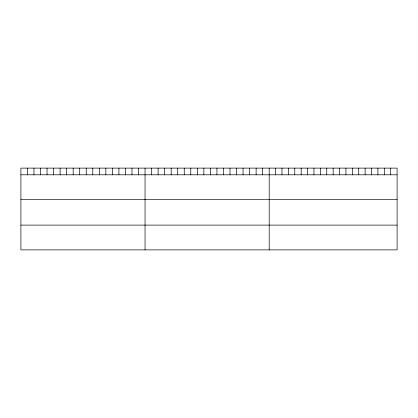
<?xml version="1.0" encoding="UTF-8"?>
<svg xmlns="http://www.w3.org/2000/svg" width="418" height="418" viewBox="0 0 418 418"><rect width="100%" height="100%" fill="white"/><g stroke="black" fill="none" stroke-linecap="round" stroke-linejoin="round"><path stroke-width="0.63" d="M397.1 174.802L397.1 249.886L20.9 249.886L20.9 168.114L397.1 168.114L397.1 174.802L20.9 174.802M20.9 199.579L397.1 199.579M20.9 225.109L397.1 225.109M390.705 168.114L390.705 174.802M384.309 168.114L384.309 174.802M377.914 168.114L377.914 174.802M371.518 168.114L371.518 174.802M365.123 168.114L365.123 174.802M358.728 168.114L358.728 174.802M352.332 168.114L352.332 174.802M345.937 168.114L345.937 174.802M339.541 168.114L339.541 174.802M333.146 168.114L333.146 174.802M326.751 168.114L326.751 174.802M320.355 168.114L320.355 174.802M313.96 168.114L313.96 174.802M307.564 168.114L307.564 174.802M301.169 168.114L301.169 174.802M294.774 168.114L294.774 174.802M288.378 168.114L288.378 174.802M281.983 168.114L281.983 174.802M275.587 168.114L275.587 174.802M269.192 168.114L269.192 249.886M262.656 168.114L262.656 174.802M256.124 168.114L256.124 174.802M249.588 168.114L249.588 174.802M243.057 168.114L243.057 174.802M236.52 168.114L236.52 174.802M229.989 168.114L229.989 174.802M223.452 168.114L223.452 174.802M216.921 168.114L216.921 174.802M210.385 168.114L210.385 174.802M203.853 168.114L203.853 174.802M197.317 168.114L197.317 174.802M190.786 168.114L190.786 174.802M184.249 168.114L184.249 174.802M177.718 168.114L177.718 174.802M171.181 168.114L171.181 174.802M164.65 168.114L164.65 174.802M158.114 168.114L158.114 174.802M151.582 168.114L151.582 174.802M145.046 168.114L145.046 249.886M138.51 168.114L138.51 174.802M131.978 168.114L131.978 174.802M125.442 168.114L125.442 174.802M118.911 168.114L118.911 174.802M112.374 168.114L112.374 174.802M105.843 168.114L105.843 174.802M99.306 168.114L99.306 174.802M92.775 168.114L92.775 174.802M86.239 168.114L86.239 174.802M79.707 168.114L79.707 174.802M73.171 168.114L73.171 174.802M66.64 168.114L66.64 174.802M60.103 168.114L60.103 174.802M53.572 168.114L53.572 174.802M47.035 168.114L47.035 174.802M40.504 168.114L40.504 174.802M33.968 168.114L33.968 174.802M27.436 168.114L27.436 174.802"/></g></svg>
